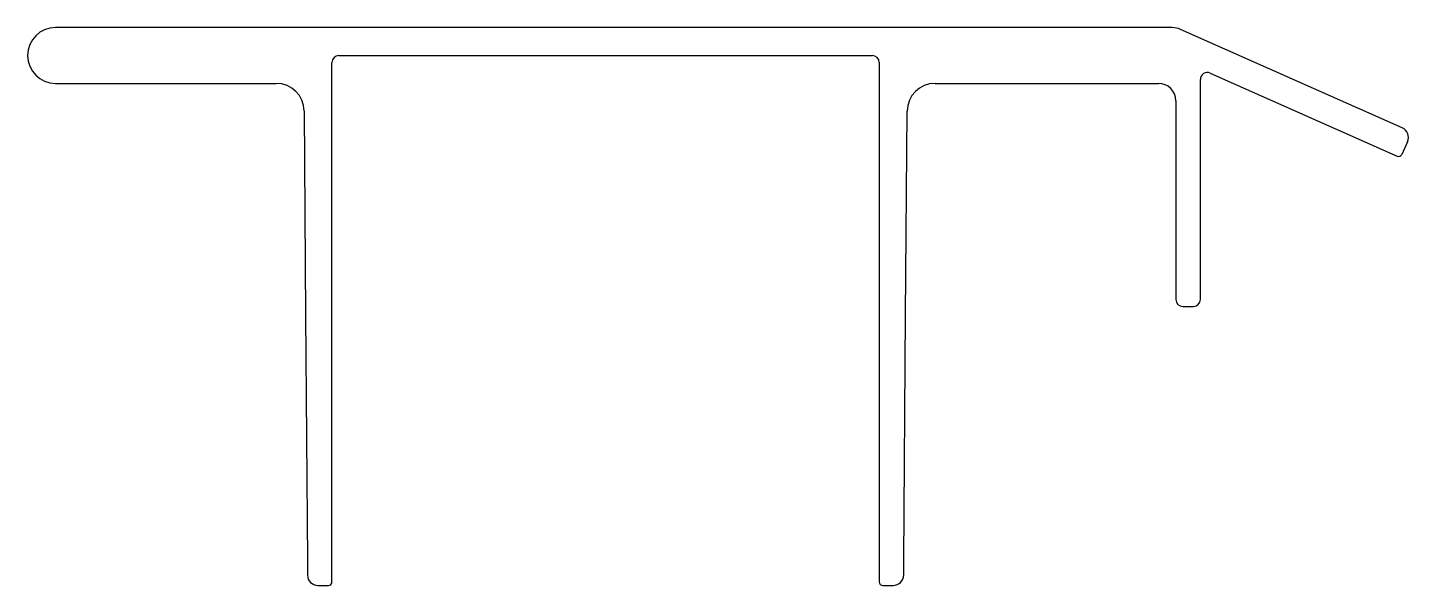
# Model space of a CAD drawing. Extents: x 2537 to 2734, y 1297 to 1377.
import ezdxf

# ---------------------------------------------------------------- set-up
doc = ezdxf.new("R2010")
doc.units = 0
doc.layers.get('0').update_dxf_attribs({"linetype": 'CONTINUOUS'})

msp = doc.modelspace()

# ---------------------------------------------------------------- linework, layer by layer
for p, q in [((2700.48, 1376.99), (2540.52, 1376.99)), ((2733.43, 1362.6), (2701.7, 1376.73)), ((2581.12, 1372.99), (2657.52, 1372.99)), ((2580.12, 1335.72), (2580.12, 1371.99)), ((2658.52, 1371.99), (2658.52, 1335.72)), ((2540.52, 1368.99), (2572.15, 1368.99)), ((2666.52, 1368.99), (2698.52, 1368.99)), ((2704.52, 1337.99), (2704.52, 1369.55)), ((2705.92, 1370.47), (2732.72, 1358.54)), ((2576.15, 1365.03), (2576.35, 1335.72)), ((2662.3, 1335.72), (2662.52, 1365.01)), ((2701.02, 1366.49), (2701.02, 1337.99)), ((2734.19, 1360.62), (2733.38, 1358.79)), ((2576.35, 1335.72), (2576.6, 1300.56)), ((2580.12, 1300.56), (2580.12, 1335.72)), ((2658.52, 1335.72), (2658.52, 1300.56)), ((2662.04, 1300.56), (2662.3, 1335.72)), ((2702.02, 1336.99), (2703.52, 1336.99)), ((2576.6, 1300.56), (2576.61, 1298.47)), ((2580.12, 1297.49), (2580.12, 1300.56)), ((2658.52, 1300.56), (2658.52, 1297.49)), ((2662.02, 1298.48), (2662.04, 1300.56)), ((2578.11, 1296.99), (2579.62, 1296.99)), ((2659.02, 1296.99), (2660.52, 1296.99))]:
    msp.add_line(p, q)
for centre, radius, start, end in [((2540.52, 1372.99), 4, 90, 270), ((2700.48, 1373.99), 3, 65.9999, 90), ((2581.12, 1371.99), 1, 90, 180), ((2657.52, 1371.99), 1, 0, 90), ((2572.15, 1364.99), 4, 0.6031, 90), ((2666.52, 1364.99), 4, 90, 179.6902), ((2698.52, 1366.49), 2.5, 0, 90), ((2705.52, 1369.55), 1, 66.435, 180), ((2732.82, 1361.23), 1.5, 336, 65.9999), ((2732.92, 1359), 0.5, 246, 336), ((2702.02, 1337.99), 1, 180, 270), ((2703.52, 1337.99), 1, 270, 0), ((2578.11, 1298.49), 1.5, 180.7297, 270), ((2660.52, 1298.49), 1.5, 270, 359.857), ((2579.62, 1297.49), 0.5, 270, 360), ((2659.02, 1297.49), 0.5, 180, 270)]:
    msp.add_arc(centre, radius, start, end)

doc.saveas('drawing.dxf')
